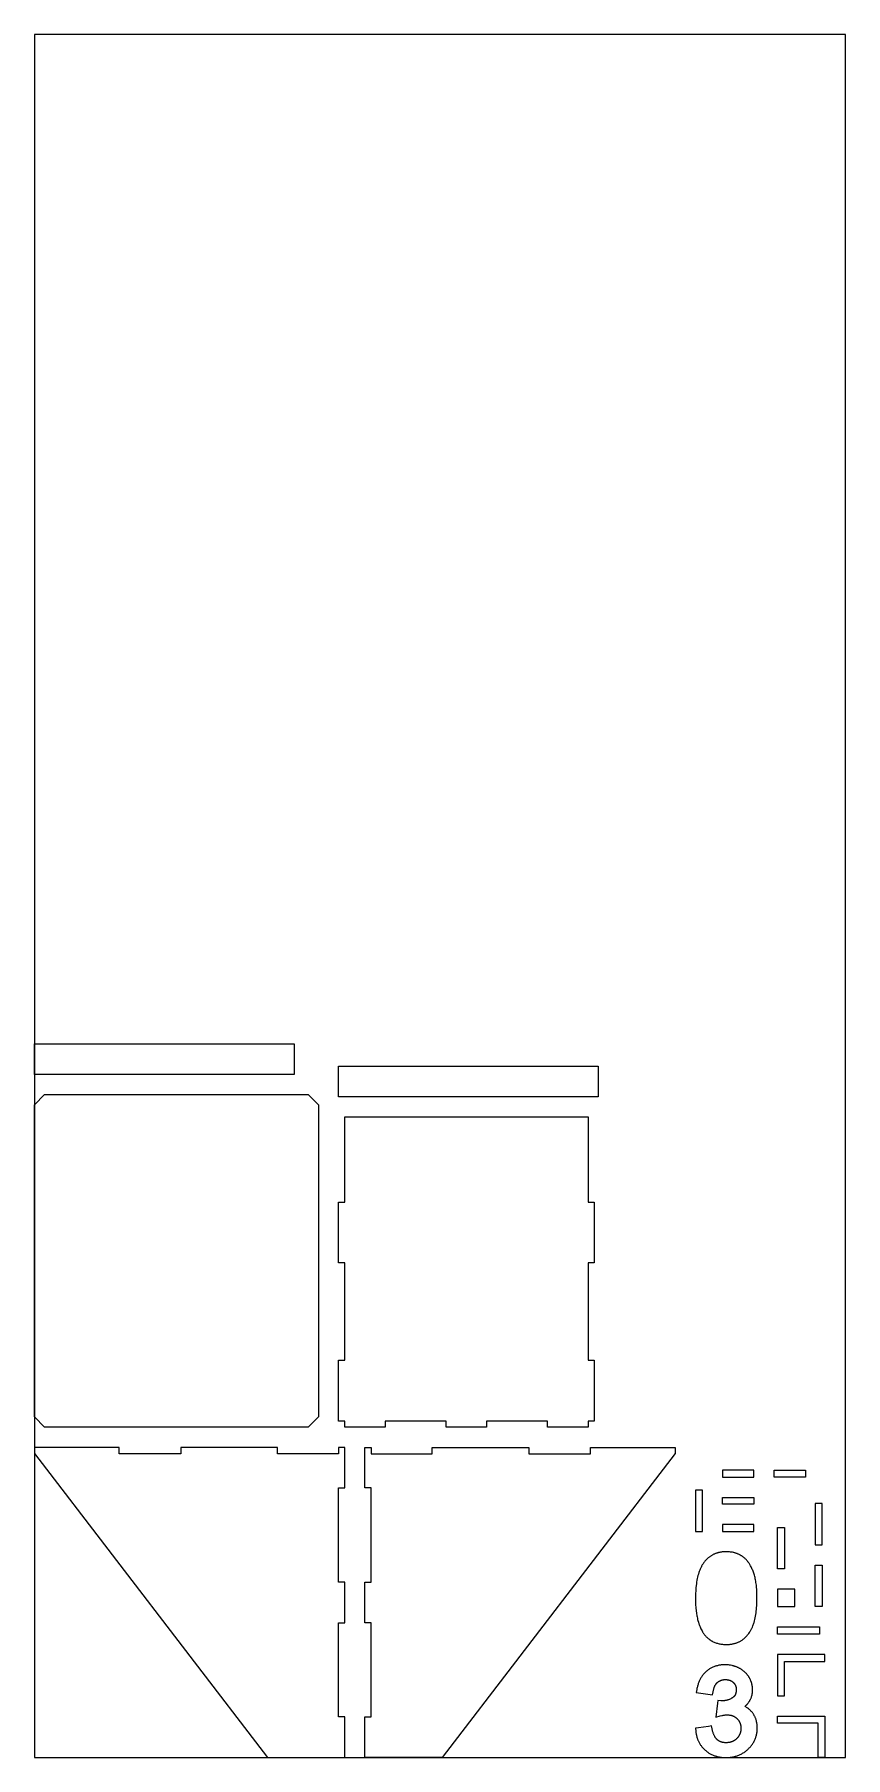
# Model space of a CAD drawing. Header units: millimetres. Extents: x 0 to 400, y 0 to 850.
import ezdxf

# ---------------------------------------------------------------- set-up
doc = ezdxf.new("R2010")
doc.units = ezdxf.units.MM
doc.layers.add('排版结果', color=1, linetype='Continuous')

msp = doc.modelspace()

# ---------------------------------------------------------------- linework, layer by layer
at = {"layer": '排版结果', "color": 2}
msp.add_lwpolyline([(0, 0), (400, 0), (400, 850), (0, 850), (0, 0)], dxfattribs=at)
at = {"layer": '排版结果'}
for points in [[(0, 337), (0, 352), (128, 352), (128, 337), (0, 337)], [(150, 326), (150, 341), (278, 341), (278, 326), (150, 326)], [(135, 163), (5, 163), (0, 168), (0, 322), (5, 327), (135, 327), (140, 322), (140, 168), (135, 163)], [(153, 316), (273, 316), (273, 274), (276, 274), (276, 259), (276, 244), (273, 244), (273, 196), (276, 196), (276, 181), (276, 166), (273, 166), (273, 163), (253, 163), (253, 166), (223, 166), (223, 163), (203, 163), (203, 166), (173, 166), (173, 163), (153, 163), (153, 166), (150, 166), (150, 181), (150, 196), (153, 196), (153, 244), (150, 244), (150, 259), (150, 274), (153, 274), (153, 316)], [(41.85, 153), (0, 153), (0, 150), (115, 0), (150, 0), (153, 0), (153, 20), (150, 20), (150, 66.5), (153, 66.5), (153, 86.5), (150, 86.5), (150, 133), (153, 133), (153, 153), (150, 153), (150, 153), (150, 149.85), (135, 149.85), (119.85, 149.85), (119.85, 153), (72.15, 153), (72.15, 149.85), (57, 149.85), (41.85, 149.85), (41.85, 153)], [(274.15, 153), (316, 153), (316, 150), (201, 0), (166, 0), (163, 0), (163, 20), (166, 20), (166, 66.5), (163, 66.5), (163, 86.5), (166, 86.5), (166, 133), (163, 133), (163, 153), (166, 153), (166, 153), (166, 149.85), (181, 149.85), (196.15, 149.85), (196.15, 153), (243.85, 153), (243.85, 149.85), (259, 149.85), (274.15, 149.85), (274.15, 153)], [(339.4, 138.32), (354.8, 138.32), (354.8, 141.72), (339.4, 141.72), (339.4, 138.32)], [(380.2, 138.32), (364.8, 138.32), (364.8, 141.72), (380.2, 141.72), (380.2, 138.32)], [(326, 131.92), (326, 111.52), (329.4, 111.52), (329.4, 131.92), (326, 131.92)], [(354.8, 124.92), (339.4, 124.92), (339.4, 128.32), (354.8, 128.32), (354.8, 124.92)], [(385.03, 125.3), (385.03, 104.9), (388.43, 104.9), (388.43, 125.3), (385.03, 125.3)], [(339.4, 111.52), (354.8, 111.52), (354.8, 114.92), (339.4, 114.92), (339.4, 111.52)], [(369.86, 113.47), (369.86, 93.07), (366.46, 93.07), (366.46, 113.47), (369.86, 113.47)], [(326, 78.62), (326.02, 77.06), (326.08, 75.49), (326.18, 73.93), (326.33, 72.37), (326.49, 71.15), (326.69, 69.93), (326.8, 69.33), (326.93, 68.72), (327.07, 68.12), (327.22, 67.53), (327.44, 66.74), (327.68, 65.97), (327.81, 65.59), (327.95, 65.2), (328.09, 64.83), (328.24, 64.45), (328.46, 63.93), (328.7, 63.42), (328.95, 62.92), (329.22, 62.43), (329.5, 61.94), (329.65, 61.7), (329.8, 61.47), (329.96, 61.24), (330.12, 61.01), (330.29, 60.78), (330.46, 60.56), (330.48, 60.52), (330.75, 60.2), (331.03, 59.89), (331.32, 59.59), (331.62, 59.3), (331.92, 59.02), (332.24, 58.75), (332.56, 58.49), (332.9, 58.24), (333.07, 58.11), (333.25, 57.99), (333.43, 57.87), (333.62, 57.75), (333.8, 57.64), (333.99, 57.53), (334.18, 57.42), (334.37, 57.32), (334.76, 57.12), (335.16, 56.94), (335.56, 56.77), (335.97, 56.61), (336.37, 56.47), (336.78, 56.35), (337.19, 56.24), (337.6, 56.14), (338.02, 56.05), (338.44, 55.97), (338.86, 55.91), (339.29, 55.86), (339.75, 55.82), (340.21, 55.78), (340.68, 55.77), (341.14, 55.76), (341.78, 55.77), (342.09, 55.78), (342.41, 55.8), (342.73, 55.83), (343.05, 55.86), (343.36, 55.9), (343.68, 55.94), (343.99, 55.99), (344.31, 56.05), (344.62, 56.11), (344.94, 56.19), (345.25, 56.26), (345.55, 56.35), (345.86, 56.44), (346.17, 56.55), (346.46, 56.65), (346.75, 56.76), (347.03, 56.88), (347.32, 57.01), (347.6, 57.14), (347.87, 57.29), (348.14, 57.43), (348.41, 57.59), (348.71, 57.78), (349.01, 57.97), (349.3, 58.18), (349.58, 58.39), (349.86, 58.61), (350.13, 58.84), (350.4, 59.08), (350.66, 59.32), (350.84, 59.5), (351.02, 59.69), (351.19, 59.87), (351.36, 60.06), (351.53, 60.25), (351.69, 60.45), (351.85, 60.65), (352.01, 60.85), (352.31, 61.26), (352.6, 61.68), (352.87, 62.11), (353.13, 62.55), (353.3, 62.85), (353.46, 63.15), (353.62, 63.45), (353.76, 63.75), (353.91, 64.06), (354.05, 64.37), (354.3, 65), (354.46, 65.41), (354.61, 65.82), (354.75, 66.24), (354.88, 66.66), (355.1, 67.4), (355.29, 68.15), (355.46, 68.91), (355.61, 69.67), (355.76, 70.52), (355.88, 71.37), (355.99, 72.23), (356.08, 73.08), (356.16, 73.97), (356.22, 74.87), (356.3, 76.65), (356.32, 77.95), (356.32, 79.26), (356.29, 81.02), (356.2, 82.79), (356.09, 84.24), (356.02, 84.96), (355.93, 85.68), (355.84, 86.35), (355.73, 87.03), (355.62, 87.62), (355.5, 88.21), (355.36, 88.79), (355.21, 89.37), (355.06, 89.89), (354.74, 90.91), (354.57, 91.41), (354.4, 91.88), (354.22, 92.35), (354.03, 92.81), (353.83, 93.27), (353.63, 93.69), (353.43, 94.1), (353.21, 94.51), (352.99, 94.92), (352.82, 95.21), (352.65, 95.49), (352.47, 95.78), (352.28, 96.05), (352.02, 96.42), (351.89, 96.59), (351.75, 96.77), (351.61, 96.94), (351.47, 97.11), (351.32, 97.28), (351.17, 97.45), (350.97, 97.66), (350.76, 97.88), (350.54, 98.09), (350.32, 98.29), (350.09, 98.48), (349.86, 98.68), (349.62, 98.86), (349.38, 99.04), (349.19, 99.17), (349, 99.3), (348.81, 99.43), (348.61, 99.55), (348.41, 99.67), (348.21, 99.79), (348.01, 99.9), (347.81, 100.01), (347.55, 100.14), (347.29, 100.26), (347.02, 100.38), (346.76, 100.49), (346.49, 100.6), (346.22, 100.7), (345.95, 100.79), (345.67, 100.88), (345.44, 100.95), (345.2, 101.01), (344.97, 101.07), (344.73, 101.13), (344.26, 101.23), (343.78, 101.32), (343.3, 101.38), (342.82, 101.44), (342.33, 101.48), (341.85, 101.5), (341.23, 101.52), (340.61, 101.51), (340.3, 101.5), (339.99, 101.48), (339.68, 101.46), (339.37, 101.43), (339.09, 101.4), (338.81, 101.36), (338.53, 101.32), (338.26, 101.27), (337.98, 101.22), (337.7, 101.16), (337.43, 101.1), (337.16, 101.03), (336.89, 100.96), (336.62, 100.88), (336.35, 100.79), (336.08, 100.7), (335.82, 100.6), (335.55, 100.5), (335.3, 100.39), (335.04, 100.28), (334.77, 100.15), (334.51, 100.01), (334.25, 99.87), (333.99, 99.73), (333.74, 99.57), (333.49, 99.41), (333.24, 99.25), (333, 99.08), (332.76, 98.89), (332.52, 98.7), (332.28, 98.51), (332.05, 98.3), (331.75, 98.02), (331.46, 97.74), (331.18, 97.44), (330.9, 97.14), (330.64, 96.82), (330.38, 96.5), (330.14, 96.17), (329.9, 95.84), (329.72, 95.57), (329.54, 95.29), (329.37, 95.01), (329.2, 94.73), (329.04, 94.44), (328.89, 94.15), (328.74, 93.86), (328.59, 93.56), (328.32, 92.99), (328.08, 92.4), (327.85, 91.8), (327.64, 91.2), (327.41, 90.48), (327.2, 89.74), (327.01, 89), (326.84, 88.26), (326.68, 87.42), (326.54, 86.58), (326.42, 85.74), (326.32, 84.9), (326.21, 83.75), (326.12, 82.6), (326.03, 80.61), (326, 78.62)], [(388.43, 94.9), (388.43, 74.5), (385.03, 74.5), (385.03, 94.9), (388.43, 94.9)], [(366.46, 74.5), (375.03, 74.5), (375.03, 83.07), (366.46, 83.07), (366.46, 74.5)], [(366.46, 60.8), (366.46, 64.5), (387.16, 64.5), (387.16, 60.8), (366.46, 60.8)], [(326.14, 12.99), (326.18, 12.61), (326.23, 12.23), (326.29, 11.85), (326.36, 11.47), (326.44, 11.09), (326.53, 10.72), (326.62, 10.35), (326.73, 9.98), (326.88, 9.5), (326.96, 9.26), (327.05, 9.03), (327.14, 8.79), (327.24, 8.56), (327.33, 8.33), (327.44, 8.1), (327.6, 7.76), (327.77, 7.44), (327.95, 7.11), (328.13, 6.79), (328.33, 6.48), (328.53, 6.17), (328.75, 5.87), (328.97, 5.57), (329.2, 5.28), (329.44, 4.99), (329.69, 4.71), (329.94, 4.43), (330.21, 4.16), (330.47, 3.9), (330.75, 3.65), (331.03, 3.4), (331.23, 3.24), (331.42, 3.08), (331.62, 2.93), (331.82, 2.78), (332.03, 2.63), (332.24, 2.48), (332.44, 2.34), (332.66, 2.21), (332.98, 2.01), (333.31, 1.83), (333.64, 1.65), (333.98, 1.48), (334.32, 1.32), (334.67, 1.17), (335.02, 1.03), (335.37, 0.9), (335.68, 0.79), (336, 0.69), (336.32, 0.6), (336.64, 0.51), (336.96, 0.43), (337.28, 0.36), (337.61, 0.3), (337.93, 0.24), (338.26, 0.19), (338.59, 0.14), (338.92, 0.1), (339.25, 0.07), (339.58, 0.04), (339.91, 0.02), (340.24, 0.01), (340.57, 0), (341.01, 0), (341.44, 0.01), (341.87, 0.02), (342.3, 0.05), (342.74, 0.09), (343.19, 0.13), (343.63, 0.19), (344.07, 0.26), (344.48, 0.34), (344.9, 0.42), (345.32, 0.52), (345.73, 0.63), (346.13, 0.75), (346.54, 0.89), (346.94, 1.03), (347.34, 1.18), (347.72, 1.35), (348.1, 1.52), (348.48, 1.71), (348.85, 1.9), (349.21, 2.11), (349.57, 2.32), (349.93, 2.55), (350.27, 2.79), (350.61, 3.03), (350.95, 3.29), (351.27, 3.56), (351.59, 3.83), (351.9, 4.12), (352.21, 4.41), (352.5, 4.71), (352.79, 5.02), (353.06, 5.32), (353.32, 5.64), (353.58, 5.96), (353.82, 6.28), (354.06, 6.62), (354.29, 6.96), (354.5, 7.31), (354.71, 7.66), (354.9, 8.01), (355.08, 8.37), (355.25, 8.73), (355.41, 9.1), (355.56, 9.48), (355.7, 9.85), (355.82, 10.23), (355.93, 10.62), (356.04, 11.01), (356.13, 11.41), (356.21, 11.81), (356.28, 12.21), (356.34, 12.62), (356.38, 13.02), (356.42, 13.43), (356.44, 13.84), (356.46, 14.26), (356.46, 14.69), (356.45, 15.12), (356.43, 15.54), (356.4, 15.97), (356.35, 16.39), (356.3, 16.81), (356.23, 17.24), (356.17, 17.52), (356.11, 17.8), (356.04, 18.08), (355.97, 18.36), (355.88, 18.64), (355.79, 18.92), (355.7, 19.19), (355.59, 19.46), (355.49, 19.72), (355.37, 19.98), (355.25, 20.24), (355.13, 20.49), (354.99, 20.74), (354.85, 20.98), (354.71, 21.22), (354.56, 21.46), (354.4, 21.69), (354.24, 21.92), (354.07, 22.14), (353.89, 22.36), (353.71, 22.57), (353.53, 22.78), (353.34, 22.98), (353.15, 23.18), (352.89, 23.43), (352.63, 23.67), (352.36, 23.9), (352.08, 24.12), (351.87, 24.28), (351.67, 24.43), (351.45, 24.57), (351.24, 24.72), (351.02, 24.85), (350.8, 24.98), (350.57, 25.11), (350.35, 25.23), (350.49, 25.35), (350.65, 25.49), (350.81, 25.63), (350.96, 25.77), (351.11, 25.92), (351.26, 26.07), (351.41, 26.22), (351.55, 26.38), (351.69, 26.53), (351.83, 26.71), (351.98, 26.89), (352.12, 27.07), (352.25, 27.25), (352.38, 27.44), (352.51, 27.63), (352.63, 27.82), (352.75, 28.02), (352.87, 28.22), (352.98, 28.43), (353.09, 28.64), (353.19, 28.86), (353.29, 29.07), (353.38, 29.29), (353.47, 29.51), (353.55, 29.73), (353.63, 29.95), (353.7, 30.17), (353.77, 30.4), (353.83, 30.62), (353.89, 30.85), (353.94, 31.08), (353.99, 31.31), (354.03, 31.54), (354.07, 31.81), (354.11, 32.08), (354.14, 32.35), (354.16, 32.63), (354.17, 32.88), (354.18, 33.12), (354.18, 33.37), (354.18, 33.62), (354.17, 33.87), (354.16, 34.12), (354.14, 34.37), (354.12, 34.61), (354.09, 34.82), (354.07, 35.03), (354.03, 35.24), (354, 35.45), (353.96, 35.66), (353.92, 35.87), (353.87, 36.08), (353.82, 36.28), (353.77, 36.49), (353.71, 36.69), (353.65, 36.89), (353.58, 37.1), (353.51, 37.3), (353.44, 37.5), (353.37, 37.69), (353.29, 37.89), (353.19, 38.12), (353.08, 38.35), (352.98, 38.58), (352.86, 38.81), (352.75, 39.03), (352.62, 39.26), (352.49, 39.48), (352.36, 39.7), (352.24, 39.9), (352.11, 40.09), (351.98, 40.28), (351.84, 40.47), (351.7, 40.66), (351.56, 40.84), (351.42, 41.02), (351.27, 41.2), (351.09, 41.39), (350.91, 41.59), (350.73, 41.78), (350.54, 41.96), (350.35, 42.14), (350.16, 42.32), (349.96, 42.49), (349.75, 42.66), (349.54, 42.82), (349.33, 42.99), (349.12, 43.14), (348.9, 43.29), (348.67, 43.44), (348.45, 43.58), (348.22, 43.72), (347.99, 43.86), (347.75, 43.99), (347.5, 44.12), (347.26, 44.24), (347.01, 44.36), (346.76, 44.48), (346.5, 44.59), (346.25, 44.7), (345.99, 44.8), (345.73, 44.89), (345.47, 44.98), (345.2, 45.07), (344.94, 45.15), (344.67, 45.23), (344.4, 45.3), (344.13, 45.36), (343.86, 45.42), (343.35, 45.52), (342.83, 45.6), (342.32, 45.67), (341.8, 45.72), (341.5, 45.73), (341.19, 45.75), (340.59, 45.76), (340.22, 45.76), (339.84, 45.74), (339.47, 45.73), (339.1, 45.7), (338.71, 45.66), (338.32, 45.61), (337.94, 45.55), (337.55, 45.49), (337.17, 45.41), (336.79, 45.32), (336.41, 45.22), (336.04, 45.11), (335.68, 45), (335.32, 44.87), (334.97, 44.73), (334.62, 44.59), (334.27, 44.43), (333.94, 44.26), (333.6, 44.08), (333.27, 43.9), (332.95, 43.7), (332.63, 43.49), (332.32, 43.28), (332.02, 43.05), (331.72, 42.82), (331.43, 42.58), (331.14, 42.33), (330.87, 42.07), (330.6, 41.8), (330.33, 41.52), (330.08, 41.24), (329.83, 40.95), (329.59, 40.65), (329.37, 40.34), (329.14, 40.03), (328.93, 39.71), (328.72, 39.37), (328.53, 39.03), (328.34, 38.68), (328.16, 38.33), (327.99, 37.97), (327.83, 37.61), (327.67, 37.24), (327.53, 36.88), (327.39, 36.48), (327.26, 36.08), (327.14, 35.68), (327.03, 35.28), (326.92, 34.87), (326.83, 34.47), (326.74, 34.06), (326.66, 33.64), (326.39, 32.13), (334.45, 30.92), (334.68, 32.39), (334.74, 32.74), (334.81, 33.09), (334.89, 33.44), (334.98, 33.78), (335.06, 34.08), (335.16, 34.38), (335.21, 34.53), (335.27, 34.67), (335.32, 34.82), (335.38, 34.96), (335.44, 35.09), (335.5, 35.22), (335.56, 35.34), (335.62, 35.46), (335.68, 35.59), (335.75, 35.71), (335.82, 35.83), (335.89, 35.94), (335.96, 36.05), (336.03, 36.16), (336.11, 36.26), (336.19, 36.37), (336.26, 36.46), (336.34, 36.55), (336.42, 36.65), (336.5, 36.74), (336.58, 36.82), (336.66, 36.91), (336.75, 36.99), (336.84, 37.07), (336.93, 37.15), (337.02, 37.22), (337.11, 37.3), (337.2, 37.37), (337.3, 37.44), (337.4, 37.51), (337.49, 37.57), (337.59, 37.63), (337.69, 37.7), (337.8, 37.75), (337.9, 37.81), (338.01, 37.86), (338.11, 37.92), (338.22, 37.96), (338.33, 38.01), (338.44, 38.06), (338.55, 38.1), (338.66, 38.14), (338.78, 38.17), (338.89, 38.21), (339.01, 38.24), (339.13, 38.27), (339.25, 38.3), (339.38, 38.33), (339.5, 38.35), (339.62, 38.37), (339.75, 38.39), (339.87, 38.41), (340.03, 38.42), (340.18, 38.44), (340.34, 38.45), (340.5, 38.45), (340.65, 38.46), (340.81, 38.46), (340.97, 38.46), (341.12, 38.45), (341.38, 38.43), (341.51, 38.42), (341.63, 38.41), (341.76, 38.39), (341.89, 38.38), (342.01, 38.36), (342.14, 38.33), (342.26, 38.31), (342.37, 38.28), (342.49, 38.25), (342.6, 38.22), (342.71, 38.19), (342.83, 38.15), (342.94, 38.11), (343.05, 38.07), (343.15, 38.03), (343.26, 37.98), (343.36, 37.94), (343.46, 37.89), (343.56, 37.84), (343.66, 37.78), (343.76, 37.73), (343.86, 37.67), (343.95, 37.61), (344.05, 37.54), (344.14, 37.48), (344.23, 37.41), (344.32, 37.34), (344.41, 37.27), (344.49, 37.19), (344.58, 37.12), (344.66, 37.04), (344.74, 36.96), (344.82, 36.88), (344.89, 36.8), (344.97, 36.72), (345.04, 36.63), (345.11, 36.54), (345.18, 36.46), (345.25, 36.37), (345.31, 36.28), (345.37, 36.19), (345.43, 36.1), (345.48, 36.01), (345.54, 35.91), (345.59, 35.82), (345.64, 35.72), (345.68, 35.62), (345.73, 35.52), (345.77, 35.42), (345.81, 35.32), (345.85, 35.22), (345.88, 35.12), (345.91, 35.01), (345.94, 34.91), (345.97, 34.79), (346, 34.68), (346.02, 34.57), (346.04, 34.45), (346.06, 34.34), (346.08, 34.22), (346.09, 34.11), (346.1, 33.99), (346.11, 33.87), (346.11, 33.75), (346.12, 33.5), (346.12, 33.35), (346.12, 33.2), (346.11, 33.05), (346.1, 32.9), (346.09, 32.75), (346.08, 32.61), (346.06, 32.46), (346.03, 32.32), (346.01, 32.18), (345.98, 32.04), (345.94, 31.89), (345.91, 31.75), (345.88, 31.65), (345.84, 31.54), (345.8, 31.43), (345.76, 31.33), (345.72, 31.23), (345.68, 31.12), (345.63, 31.02), (345.58, 30.92), (345.52, 30.82), (345.46, 30.72), (345.4, 30.62), (345.33, 30.52), (345.26, 30.42), (345.19, 30.33), (345.11, 30.23), (345.03, 30.14), (344.95, 30.05), (344.86, 29.96), (344.77, 29.88), (344.68, 29.8), (344.58, 29.72), (344.49, 29.64), (344.39, 29.57), (344.28, 29.5), (344.17, 29.42), (344.06, 29.35), (343.84, 29.21), (343.61, 29.08), (343.37, 28.96), (343.11, 28.83), (342.84, 28.71), (342.57, 28.59), (342.3, 28.49), (342.15, 28.44), (342.01, 28.4), (341.87, 28.35), (341.72, 28.31), (341.43, 28.24), (341.14, 28.17), (340.92, 28.13), (340.7, 28.1), (340.47, 28.07), (340.25, 28.04), (339.95, 28.01), (339.64, 28), (339.41, 27.99), (339.18, 27.99), (339.1, 27.99), (339.03, 28), (338.86, 28.01), (338.56, 28.04), (337.09, 28.2), (336.9, 26.74), (336.04, 19.99), (338.18, 20.54), (338.94, 20.72), (339.32, 20.8), (339.7, 20.88), (340.01, 20.93), (340.32, 20.98), (340.64, 21.01), (340.95, 21.04), (341.18, 21.05), (341.41, 21.06), (341.64, 21.06), (341.87, 21.06), (342.03, 21.05), (342.2, 21.04), (342.48, 21.01), (342.77, 20.98), (342.91, 20.96), (343.05, 20.94), (343.19, 20.91), (343.33, 20.88), (343.46, 20.85), (343.58, 20.82), (343.7, 20.79), (343.83, 20.75), (343.95, 20.72), (344.07, 20.68), (344.19, 20.64), (344.31, 20.59), (344.43, 20.54), (344.55, 20.49), (344.67, 20.44), (344.79, 20.39), (344.91, 20.33), (345.02, 20.27), (345.14, 20.21), (345.25, 20.15), (345.39, 20.06), (345.52, 19.98), (345.66, 19.89), (345.79, 19.79), (345.89, 19.72), (346, 19.64), (346.1, 19.55), (346.2, 19.47), (346.29, 19.39), (346.39, 19.3), (346.48, 19.21), (346.58, 19.12), (346.68, 19.01), (346.79, 18.9), (346.89, 18.79), (346.98, 18.67), (347.08, 18.56), (347.17, 18.44), (347.26, 18.32), (347.35, 18.19), (347.41, 18.09), (347.48, 17.99), (347.54, 17.89), (347.6, 17.79), (347.66, 17.68), (347.71, 17.57), (347.77, 17.47), (347.82, 17.36), (347.87, 17.25), (347.91, 17.14), (347.96, 17.03), (348, 16.91), (348.04, 16.8), (348.08, 16.69), (348.11, 16.57), (348.15, 16.46), (348.18, 16.33), (348.21, 16.2), (348.24, 16.07), (348.27, 15.94), (348.29, 15.81), (348.31, 15.68), (348.33, 15.55), (348.35, 15.42), (348.36, 15.27), (348.37, 15.13), (348.38, 14.98), (348.39, 14.84), (348.4, 14.54), (348.4, 14.25), (348.38, 13.96), (348.36, 13.67), (348.35, 13.52), (348.33, 13.38), (348.31, 13.23), (348.29, 13.09), (348.26, 12.95), (348.24, 12.81), (348.21, 12.68), (348.17, 12.54), (348.14, 12.41), (348.1, 12.27), (348.06, 12.14), (348.02, 12.01), (347.97, 11.88), (347.92, 11.75), (347.87, 11.63), (347.82, 11.5), (347.77, 11.38), (347.71, 11.26), (347.65, 11.13), (347.59, 11.01), (347.52, 10.89), (347.45, 10.78), (347.38, 10.66), (347.31, 10.54), (347.23, 10.43), (347.16, 10.32), (347.08, 10.2), (346.99, 10.09), (346.91, 9.98), (346.82, 9.87), (346.73, 9.77), (346.63, 9.66), (346.54, 9.56), (346.44, 9.45), (346.34, 9.35), (346.24, 9.25), (346.14, 9.16), (346.03, 9.06), (345.93, 8.97), (345.82, 8.88), (345.71, 8.79), (345.6, 8.7), (345.48, 8.62), (345.37, 8.54), (345.26, 8.46), (345.14, 8.39), (345.02, 8.31), (344.9, 8.24), (344.79, 8.18), (344.66, 8.11), (344.54, 8.05), (344.42, 7.99), (344.29, 7.93), (344.16, 7.88), (344.03, 7.82), (343.91, 7.77), (343.77, 7.73), (343.64, 7.68), (343.51, 7.64), (343.38, 7.6), (343.23, 7.56), (343.09, 7.53), (342.94, 7.49), (342.79, 7.46), (342.64, 7.43), (342.49, 7.41), (342.34, 7.39), (342.2, 7.37), (342.05, 7.35), (341.9, 7.34), (341.59, 7.31), (341.29, 7.3), (340.99, 7.3), (340.73, 7.31), (340.46, 7.32), (340.2, 7.34), (339.94, 7.38), (339.73, 7.41), (339.52, 7.44), (339.31, 7.49), (339.11, 7.54), (338.9, 7.6), (338.7, 7.66), (338.6, 7.69), (338.5, 7.73), (338.4, 7.77), (338.3, 7.81), (338.17, 7.87), (338.04, 7.93), (337.92, 7.99), (337.79, 8.05), (337.67, 8.12), (337.54, 8.2), (337.42, 8.27), (337.3, 8.35), (337.18, 8.44), (337.06, 8.53), (336.94, 8.62), (336.82, 8.72), (336.72, 8.81), (336.62, 8.91), (336.52, 9), (336.42, 9.1), (336.33, 9.2), (336.24, 9.31), (336.15, 9.42), (336.06, 9.52), (335.98, 9.63), (335.91, 9.73), (335.83, 9.84), (335.76, 9.95), (335.69, 10.05), (335.62, 10.16), (335.49, 10.39), (335.35, 10.65), (335.22, 10.91), (335.1, 11.18), (334.98, 11.45), (334.86, 11.77), (334.74, 12.08), (334.64, 12.4), (334.54, 12.73), (334.43, 13.09), (334.33, 13.46), (334.24, 13.83), (334.16, 14.21), (333.87, 15.59), (332.47, 15.38), (327.41, 14.62), (326, 14.41), (326.14, 12.99)], [(369.86, 47.4), (389.86, 47.4), (389.86, 50.8), (369.51, 50.8), (366.46, 50.8), (366.46, 30.4), (369.86, 30.4), (369.86, 47.4)], [(386.51, 20.4), (389.86, 20.4), (389.86, 0), (386.46, 0), (386.46, 17), (366.46, 17), (366.46, 20.4), (386.51, 20.4)]]:
    msp.add_lwpolyline(points, dxfattribs=at)

doc.saveas('drawing.dxf')
